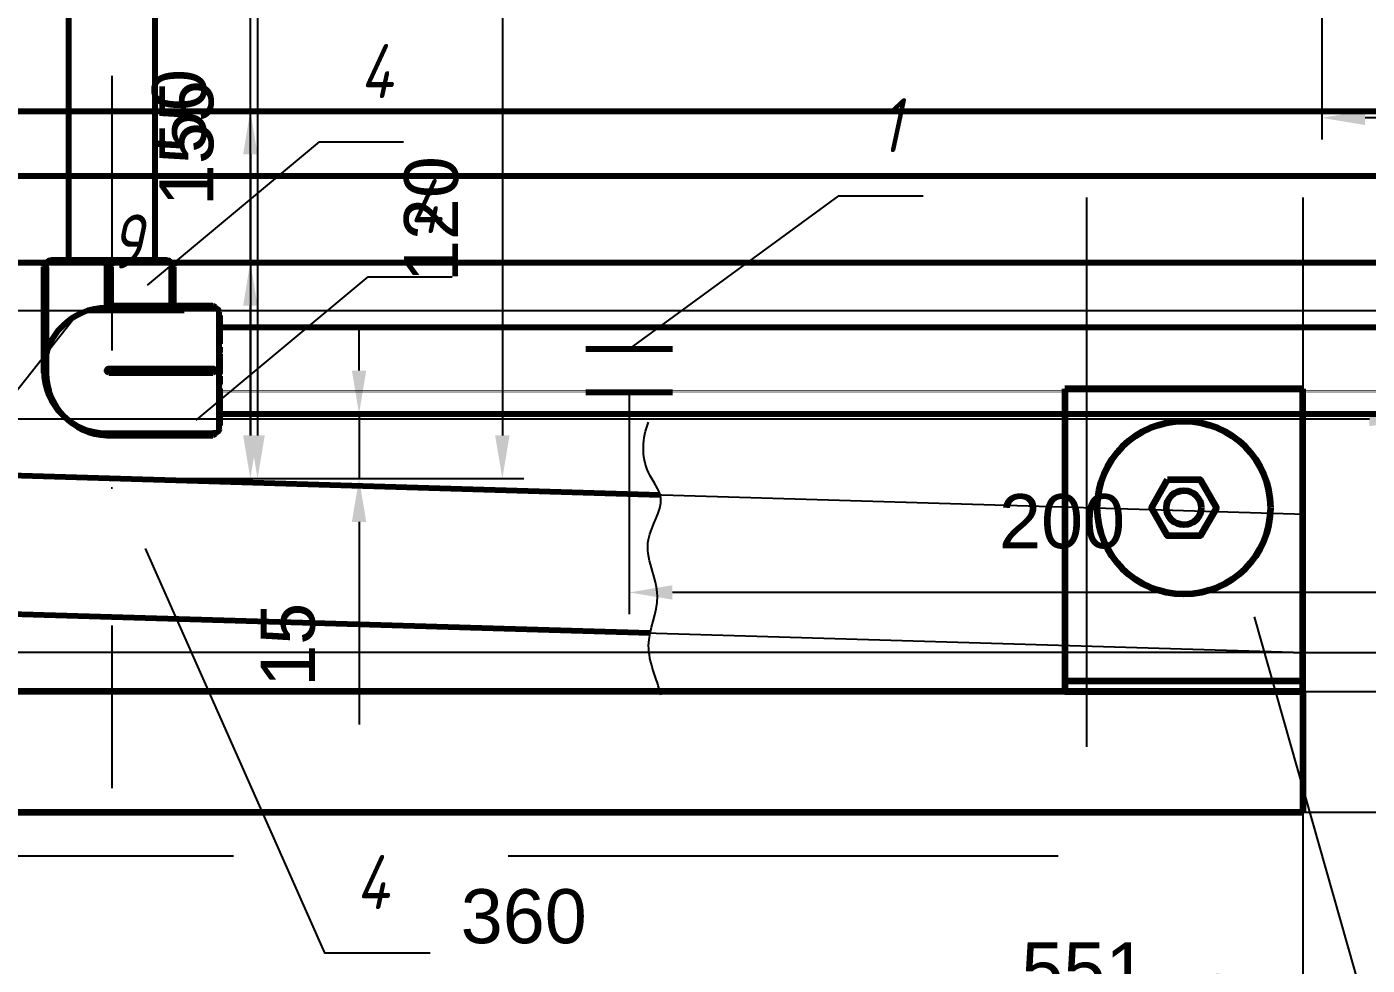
# Model space of a CAD drawing. Header units: millimetres. Extents: x -92220 to 11040, y -5929 to 27498.
# Drawn here: x 8559 to 8868.7, y 146 to 363 of the extents above; entities that cross this region are included whole.
import ezdxf

# ---------------------------------------------------------------- set-up
doc = ezdxf.new("R2010")
doc.units = ezdxf.units.MM
doc.linetypes.add('DASHDOT', pattern=[25.4, 12.7, -6.35, 0, -6.35])
doc.linetypes.add('DASHED', pattern=[19.05, 12.7, -6.35])
for name, color, linetype in [('01 Черновое', 254, 'Continuous'), ('13 Канализация 2', 7, 'Continuous'), ('17 Конструкции 2', 7, 'Continuous'), ('20 Вода общий', 7, 'Continuous'), ('21 Вода ветка 1', 7, 'Continuous'), ('22 Вода ветка 2', 7, 'Continuous'), ('23 Вода ветка 3', 7, 'Continuous'), ('24 Вода ветка 4', 7, 'Continuous'), ('33 Вода ветка 13', 7, 'Continuous')]:
    doc.layers.add(name, color=color, linetype=linetype)
doc.layers.add('100 noprint', color=1, linetype='Continuous', plot=False)
doc.styles.get("Standard").update_dxf_attribs({"font": 'arial.ttf'})
doc.styles.add('ГОСТ-ISOCPEUR', font='isocpeui.ttf', dxfattribs={"width": 0.8})
doc.dimstyles.new('ISO-25', dxfattribs={"dimtxt": 2.5, "dimasz": 2.5, "dimexe": 1.25, "dimexo": 0.625, "dimtad": 1, "dimtxsty": 'Standard', "dimcen": 2.5, "dimadec": 0, "dimazin": 0, "dimtfac": 1, "dimtmove": 0, "dimatfit": 3, "dimfxl": 1, "dimarcsym": 0})

# ---------------------------------------------------------------- blocks, each defined once
blk = doc.blocks.new('*D52')
at = {"layer": '21 Вода ветка 1', "color": 0, "lineweight": -2}
for p, q in [((8578.19, 413.6), (8617.33, 413.6)), ((8612.33, 403.6), (8612.33, 268.51)), ((8578.19, 258.51), (8617.33, 258.51))]:
    blk.add_line(p, q, dxfattribs=at)
at = {"layer": '21 Вода ветка 1', "color": 0}
for points in [[(8614, 403.6), (8610.66, 403.6), (8612.33, 413.6)], [(8610.66, 268.51), (8614, 268.51), (8612.33, 258.51)]]:
    blk.add_solid(points, dxfattribs=at)
at = {"layer": 'Defpoints', "color": 0}
for p in [(8578.19, 413.6), (8578.19, 258.51), (8612.33, 258.51)]:
    blk.add_point(p, dxfattribs=at)
at = {"layer": '21 Вода ветка 1', "color": 0, "insert": (8595.95, 336.06), "char_height": 12.5, "attachment_point": 5, "rotation": 90}
blk.add_mtext('155', dxfattribs=at)
blk = doc.blocks.new('*D88')
at = {"layer": '13 Канализация 2', "color": 0, "lineweight": -2}
for p, q in [((7815.57, 249.38), (7706.36, 252.65)), ((7741.08, 218.3), (7705.84, 218.3))]:
    blk.add_line(p, q, dxfattribs=at)
for start, end in [(176.26386, 177.27275), (178.28164, 180), (181.00889, 182.01778)]:
    blk.add_arc((8851.67, 218.3), 1135.83, start, end, dxfattribs=at)
at = {"layer": '13 Канализация 2', "color": 0}
for points in [[(7713.8, 272.47), (7720.46, 272.21), (7716.35, 252.36)], [(7719.35, 198.33), (7712.69, 198.27), (7715.84, 218.3)]]:
    blk.add_solid(points, dxfattribs=at)
at = {"layer": 'Defpoints', "color": 0}
for p in [(7815.57, 249.38), (7715.9, 229.65), (7741.08, 218.3), (8851.67, 218.3), (8851.67, 218.3)]:
    blk.add_point(p, dxfattribs=at)
at = {"layer": '13 Канализация 2', "color": 0, "insert": (7698.44, 239.09), "char_height": 12.5, "attachment_point": 5, "rotation": 88.9672}
blk.add_mtext('1,72%%d', dxfattribs=at)
blk = doc.blocks.new('скользящее крепление')
at = {"color": 0, "lineweight": -2}
for p, q in [((0, 0), (0, 20)), ((10, 0), (10, 20))]:
    blk.add_line(p, q, dxfattribs=at)
blk = doc.blocks.new('*D142')
at = {"layer": '22 Вода ветка 2', "color": 0, "lineweight": -2}
for p, q in [((8610.66, 343.51), (8610.66, 422.61)), ((8578.69, 343.51), (8615.66, 343.51)), ((8610.66, 333.51), (8610.66, 268.51)), ((8578.69, 258.51), (8615.66, 258.51))]:
    blk.add_line(p, q, dxfattribs=at)
at = {"layer": '22 Вода ветка 2', "color": 0}
for points in [[(8612.33, 333.51), (8609, 333.51), (8610.66, 343.51)], [(8609, 268.51), (8612.33, 268.51), (8610.66, 258.51)]]:
    blk.add_solid(points, dxfattribs=at)
at = {"layer": 'Defpoints', "color": 0}
for p in [(8578.69, 343.51), (8578.69, 258.51), (8610.66, 258.51)]:
    blk.add_point(p, dxfattribs=at)
at = {"layer": '22 Вода ветка 2', "color": 0, "insert": (8594.28, 403.6), "char_height": 12.5, "attachment_point": 5, "rotation": 90}
blk.add_mtext('85', dxfattribs=at)
blk = doc.blocks.new('*D143')
at = {"layer": '22 Вода ветка 2', "color": 0, "lineweight": -2}
for p, q in [((8038.19, 348.45), (8038.19, 292.33)), ((8898.19, 348.45), (8898.19, 292.33)), ((8888.19, 297.33), (8048.19, 297.33))]:
    blk.add_line(p, q, dxfattribs=at)
at = {"layer": '22 Вода ветка 2', "color": 0}
for points in [[(8048.19, 299), (8048.19, 295.67), (8038.19, 297.33)], [(8888.19, 295.67), (8888.19, 299), (8898.19, 297.33)]]:
    blk.add_solid(points, dxfattribs=at)
at = {"layer": 'Defpoints', "color": 0}
for p in [(8038.19, 348.45), (8898.19, 348.45), (8038.19, 297.33)]:
    blk.add_point(p, dxfattribs=at)
at = {"layer": '22 Вода ветка 2', "color": 0, "insert": (8468.19, 313.72), "char_height": 12.5, "attachment_point": 5}
blk.add_mtext('860', dxfattribs=at)
blk = doc.blocks.new('*D148')
at = {"layer": '23 Вода ветка 3', "color": 0, "lineweight": -2}
for p, q in [((9009.21, 388.51), (9009.21, 336.93)), ((8858.19, 383.45), (8858.19, 336.93)), ((8999.21, 341.93), (8868.19, 341.93))]:
    blk.add_line(p, q, dxfattribs=at)
at = {"layer": '23 Вода ветка 3', "color": 0}
for points in [[(8868.19, 343.6), (8868.19, 340.26), (8858.19, 341.93)], [(8999.21, 340.26), (8999.21, 343.6), (9009.21, 341.93)]]:
    blk.add_solid(points, dxfattribs=at)
at = {"layer": 'Defpoints', "color": 0}
for p in [(9009.21, 388.51), (8858.19, 383.45), (8858.19, 341.93)]:
    blk.add_point(p, dxfattribs=at)
at = {"layer": '23 Вода ветка 3', "color": 0, "insert": (8933.7, 358.31), "char_height": 12.5, "attachment_point": 5}
blk.add_mtext('151', dxfattribs=at)
blk = doc.blocks.new('*D149')
at = {"layer": '23 Вода ветка 3', "color": 0, "lineweight": -2}
for p, q in [((8754.19, 378.51), (8663.88, 378.51)), ((8668.88, 368.51), (8668.88, 268.51)), ((8578.19, 258.51), (8673.88, 258.51))]:
    blk.add_line(p, q, dxfattribs=at)
at = {"layer": '23 Вода ветка 3', "color": 0}
for points in [[(8670.55, 368.51), (8667.21, 368.51), (8668.88, 378.51)], [(8667.21, 268.51), (8670.55, 268.51), (8668.88, 258.51)]]:
    blk.add_solid(points, dxfattribs=at)
at = {"layer": 'Defpoints', "color": 0}
for p in [(8754.19, 378.51), (8578.19, 258.51), (8668.88, 258.51)]:
    blk.add_point(p, dxfattribs=at)
at = {"layer": '23 Вода ветка 3', "color": 0, "insert": (8652.5, 318.51), "char_height": 12.5, "attachment_point": 5, "rotation": 90}
blk.add_mtext('120', dxfattribs=at)
blk = doc.blocks.new('*D152')
at = {"layer": '24 Вода ветка 4', "color": 0, "lineweight": -2}
for p, q in [((8698.19, 278.45), (8698.19, 227.21)), ((8898.19, 278.45), (8898.19, 227.21)), ((8888.19, 232.21), (8708.19, 232.21))]:
    blk.add_line(p, q, dxfattribs=at)
at = {"layer": '24 Вода ветка 4', "color": 0}
for points in [[(8708.19, 233.88), (8708.19, 230.54), (8698.19, 232.21)], [(8888.19, 230.54), (8888.19, 233.88), (8898.19, 232.21)]]:
    blk.add_solid(points, dxfattribs=at)
at = {"layer": 'Defpoints', "color": 0}
for p in [(8698.19, 278.45), (8898.19, 278.45), (8698.19, 232.21)]:
    blk.add_point(p, dxfattribs=at)
at = {"layer": '24 Вода ветка 4', "color": 0, "insert": (8798.19, 248.59), "char_height": 12.5, "attachment_point": 5}
blk.add_mtext('200', dxfattribs=at)
blk = doc.blocks.new('*D153')
at = {"layer": '24 Вода ветка 4', "color": 0, "lineweight": -2}
for p, q in [((8635.78, 283.51), (8635.78, 293.51)), ((8604.19, 273.51), (8640.78, 273.51)), ((8635.78, 273.51), (8635.78, 258.51)), ((8578.69, 258.51), (8640.78, 258.51)), ((8635.78, 248.51), (8635.78, 201.69))]:
    blk.add_line(p, q, dxfattribs=at)
at = {"layer": '24 Вода ветка 4', "color": 0}
for points in [[(8634.11, 283.51), (8637.44, 283.51), (8635.78, 273.51)], [(8637.44, 248.51), (8634.11, 248.51), (8635.78, 258.51)]]:
    blk.add_solid(points, dxfattribs=at)
at = {"layer": 'Defpoints', "color": 0}
for p in [(8604.19, 273.51), (8578.69, 258.51), (8635.78, 258.51)]:
    blk.add_point(p, dxfattribs=at)
at = {"layer": '24 Вода ветка 4', "color": 0, "insert": (8619.4, 220.1), "char_height": 12.5, "attachment_point": 5, "rotation": 90}
blk.add_mtext('15', dxfattribs=at)
blk = doc.blocks.new('*D223')
at = {"layer": '33 Вода ветка 13', "color": 0, "lineweight": -2}
for p, q in [((8198.19, 313.45), (8198.19, 267.3)), ((8879.19, 313.45), (8879.19, 267.3)), ((8869.19, 272.3), (8208.19, 272.3))]:
    blk.add_line(p, q, dxfattribs=at)
at = {"layer": '33 Вода ветка 13', "color": 0}
for points in [[(8208.19, 273.97), (8208.19, 270.64), (8198.19, 272.3)], [(8869.19, 270.64), (8869.19, 273.97), (8879.19, 272.3)]]:
    blk.add_solid(points, dxfattribs=at)
at = {"layer": 'Defpoints', "color": 0}
for p in [(8198.19, 313.45), (8879.19, 313.45), (8198.19, 272.3)]:
    blk.add_point(p, dxfattribs=at)
at = {"layer": '33 Вода ветка 13', "color": 0, "insert": (8538.69, 288.69), "char_height": 12.5, "attachment_point": 5}
blk.add_mtext('681', dxfattribs=at)
blk = doc.blocks.new('*D224')
at = {"layer": '33 Вода ветка 13', "color": 0, "lineweight": -2}
for p, q in [((8610.66, 308.51), (8610.66, 362.45)), ((8578.69, 308.51), (8615.66, 308.51)), ((8610.66, 268.51), (8610.66, 298.51)), ((8578.69, 258.51), (8615.66, 258.51))]:
    blk.add_line(p, q, dxfattribs=at)
at = {"layer": '33 Вода ветка 13', "color": 0}
for points in [[(8612.33, 298.51), (8609, 298.51), (8610.66, 308.51)], [(8609, 268.51), (8612.33, 268.51), (8610.66, 258.51)]]:
    blk.add_solid(points, dxfattribs=at)
at = {"layer": 'Defpoints', "color": 0}
for p in [(8578.69, 308.51), (8610.66, 308.51), (8578.69, 258.51)]:
    blk.add_point(p, dxfattribs=at)
at = {"layer": '33 Вода ветка 13', "color": 0, "insert": (8594.28, 343.51), "char_height": 12.5, "attachment_point": 5, "rotation": 90}
blk.add_mtext('50', dxfattribs=at)
blk = doc.blocks.new('*D255')
at = {"layer": '23 Вода ветка 3', "color": 0, "lineweight": -2}
for p, q in [((8487.16, 812.6), (8433.47, 812.6)), ((8438.47, 802.6), (8438.47, 10)), ((8832.6, 0), (8433.47, 0))]:
    blk.add_line(p, q, dxfattribs=at)
at = {"layer": '23 Вода ветка 3', "color": 0}
for points in [[(8440.14, 802.6), (8436.8, 802.6), (8438.47, 812.6)], [(8436.8, 10), (8440.14, 10), (8438.47, 0)]]:
    blk.add_solid(points, dxfattribs=at)
at = {"layer": 'Defpoints', "color": 0}
for p in [(8487.16, 812.6), (8438.47, 0), (8832.6, 0)]:
    blk.add_point(p, dxfattribs=at)
at = {"layer": '23 Вода ветка 3', "color": 0, "insert": (8422, 406.3), "char_height": 12.5, "attachment_point": 5, "rotation": 90}
blk.add_mtext('813*', dxfattribs=at)
blk = doc.blocks.new('*D259')
at = {"layer": '24 Вода ветка 4', "color": 0, "lineweight": -2}
for p, q in [((8487.16, 812.6), (8433.47, 812.6)), ((8438.47, 802.6), (8438.47, 10)), ((8832.6, 0), (8433.47, 0))]:
    blk.add_line(p, q, dxfattribs=at)
at = {"layer": '24 Вода ветка 4', "color": 0}
for points in [[(8440.14, 802.6), (8436.8, 802.6), (8438.47, 812.6)], [(8436.8, 10), (8440.14, 10), (8438.47, 0)]]:
    blk.add_solid(points, dxfattribs=at)
at = {"layer": 'Defpoints', "color": 0}
for p in [(8487.16, 812.6), (8438.47, 0), (8832.6, 0)]:
    blk.add_point(p, dxfattribs=at)
at = {"layer": '24 Вода ветка 4', "color": 0, "insert": (8422, 406.3), "char_height": 12.5, "attachment_point": 5, "rotation": 90}
blk.add_mtext('813*', dxfattribs=at)
blk = doc.blocks.new('*D351')
at = {"layer": '17 Конструкции 2', "color": 0, "lineweight": -2}
for p, q in [((8916.38, 463.51), (8916.38, 483.51)), ((8853.83, 443.51), (8926.38, 443.51)), ((8916.38, 443.51), (8916.38, 433.51)), ((8853.83, 433.51), (8926.38, 433.51)), ((8916.38, 413.51), (8916.38, 356.83))]:
    blk.add_line(p, q, dxfattribs=at)
at = {"layer": '17 Конструкции 2', "color": 0}
for points in [[(8913.05, 463.51), (8919.71, 463.51), (8916.38, 443.51)], [(8919.71, 413.51), (8913.05, 413.51), (8916.38, 433.51)]]:
    blk.add_solid(points, dxfattribs=at)
at = {"layer": 'Defpoints', "color": 0}
for p in [(8853.83, 443.51), (8853.83, 433.51), (8916.38, 433.51)]:
    blk.add_point(p, dxfattribs=at)
at = {"layer": '17 Конструкции 2', "color": 0, "insert": (8900, 375.17), "char_height": 12.5, "attachment_point": 5, "rotation": 90}
blk.add_mtext('10', dxfattribs=at)
blk = doc.blocks.new('*D352')
at = {"layer": '17 Конструкции 2', "color": 0, "lineweight": -2}
for p, q in [((8914.48, 238.3), (8914.48, 258.3)), ((8851.67, 218.3), (8924.48, 218.3)), ((8914.48, 218.3), (8914.48, 209.3)), ((8851.67, 209.3), (8924.48, 209.3)), ((8914.48, 189.3), (8914.48, 141.08))]:
    blk.add_line(p, q, dxfattribs=at)
at = {"layer": '17 Конструкции 2', "color": 0}
for points in [[(8911.14, 238.3), (8917.81, 238.3), (8914.48, 218.3)], [(8917.81, 189.3), (8911.14, 189.3), (8914.48, 209.3)]]:
    blk.add_solid(points, dxfattribs=at)
at = {"layer": 'Defpoints', "color": 0}
for p in [(8851.67, 218.3), (8851.67, 209.3), (8914.48, 209.3)]:
    blk.add_point(p, dxfattribs=at)
at = {"layer": '17 Конструкции 2', "color": 0, "insert": (8898.1, 155.19), "char_height": 12.5, "attachment_point": 5, "rotation": 90}
blk.add_mtext('9', dxfattribs=at)
blk = doc.blocks.new('*D356')
at = {"layer": '17 Конструкции 2', "color": 0, "lineweight": -2}
for p, q in [((8493.83, 209.3), (8493.83, 130.87)), ((8853.83, 209.3), (8853.83, 130.87)), ((8833.83, 140.87), (8513.83, 140.87))]:
    blk.add_line(p, q, dxfattribs=at)
at = {"layer": '17 Конструкции 2', "color": 0}
for points in [[(8513.83, 144.2), (8513.83, 137.54), (8493.83, 140.87)], [(8833.83, 137.54), (8833.83, 144.2), (8853.83, 140.87)]]:
    blk.add_solid(points, dxfattribs=at)
at = {"layer": 'Defpoints', "color": 0}
for p in [(8493.83, 209.3), (8853.83, 209.3), (8493.83, 140.87)]:
    blk.add_point(p, dxfattribs=at)
at = {"layer": '17 Конструкции 2', "color": 0, "insert": (8673.83, 157.26), "char_height": 12.5, "attachment_point": 5}
blk.add_mtext('360', dxfattribs=at)
blk = doc.blocks.new('*D368')
at = {"layer": '13 Канализация 2', "color": 0, "lineweight": -2}
for p, q in [((8527.86, 233.83), (8527.86, 118.58)), ((9078.83, 233.83), (9078.83, 118.58)), ((8547.86, 128.58), (9058.83, 128.58))]:
    blk.add_line(p, q, dxfattribs=at)
at = {"layer": '13 Канализация 2', "color": 0}
for points in [[(8547.86, 131.91), (8547.86, 125.25), (8527.86, 128.58)], [(9058.83, 125.25), (9058.83, 131.91), (9078.83, 128.58)]]:
    blk.add_solid(points, dxfattribs=at)
at = {"layer": 'Defpoints', "color": 0}
for p in [(8527.86, 233.83), (9078.83, 233.83), (9078.83, 128.58)]:
    blk.add_point(p, dxfattribs=at)
at = {"layer": '13 Канализация 2', "color": 0, "insert": (8803.35, 144.96), "char_height": 12.5, "attachment_point": 5}
blk.add_mtext('551', dxfattribs=at)
blk = doc.blocks.new('*D374')
at = {"layer": '17 Конструкции 2', "color": 0, "lineweight": -2}
for p, q in [((8853.83, 443.51), (8973.61, 443.51)), ((8963.61, 423.51), (8963.61, 229.3)), ((8853.83, 209.3), (8973.61, 209.3))]:
    blk.add_line(p, q, dxfattribs=at)
at = {"layer": '17 Конструкции 2', "color": 0}
for points in [[(8966.94, 423.51), (8960.28, 423.51), (8963.61, 443.51)], [(8960.28, 229.3), (8966.94, 229.3), (8963.61, 209.3)]]:
    blk.add_solid(points, dxfattribs=at)
at = {"layer": 'Defpoints', "color": 0}
for p in [(8853.83, 443.51), (8853.83, 209.3), (8963.61, 209.3)]:
    blk.add_point(p, dxfattribs=at)
at = {"layer": '17 Конструкции 2', "color": 0, "insert": (8947.22, 326.4), "char_height": 12.5, "attachment_point": 5, "rotation": 90}
blk.add_mtext('234', dxfattribs=at)

msp = doc.modelspace()

# ---------------------------------------------------------------- linework, layer by layer
at = {"layer": '01 Черновое', "linetype": 'DASHED', "ltscale": 10}
for p, q in [((8803.83, 2800), (8803.83, 0)), ((8853.83, 2800), (8853.83, 0))]:
    msp.add_line(p, q, dxfattribs=at)
at = {"layer": '100 noprint', "color": 2, "linetype": 'DASHED', "ltscale": 10}
msp.add_line((11013.49, 181.3), (-12184.07, 181.3), dxfattribs=at)
at = {"layer": '13 Канализация 2', "lineweight": 80}
for p, q in [((8705.35, 254.7), (7816.68, 281.36)), ((8703.04, 222.75), (7815.57, 249.38))]:
    msp.add_line(p, q, dxfattribs=at)
at = {"layer": '13 Канализация 2'}
msp.add_line((8851.67, 218.3), (7741.08, 218.3), dxfattribs=at)
at = {"layer": '13 Канализация 2', "flags": 128}
for points in [[(8529.54, 244.57), (8571, 297.03), (8595.41, 297.03)], [(8586.36, 242.36), (8627.82, 148.9), (8652.23, 148.9)]]:
    msp.add_lwpolyline(points, dxfattribs=at)
at = {"layer": '13 Канализация 2', "start_tangent": (-0.21304, 0.977044), "end_tangent": (0.394595, 0.918855)}
msp.add_spline([(8705.49, 208.45), (8702.68, 219.91), (8704.73, 231.31), (8702.62, 244.48), (8705.49, 254.01), (8702.68, 259.91), (8702.68, 271.57)], degree=3, dxfattribs=at)
at = {"layer": '17 Конструкции 2', "lineweight": 90}
for p, q in [((8853.83, 279.3), (8798.83, 279.3)), ((8798.83, 279.3), (8798.83, 209.3)), ((8853.83, 209.3), (8853.83, 279.3)), ((8798.83, 211.8), (8853.83, 211.8)), ((8798.83, 209.3), (8853.83, 209.3)), ((8853.83, 209.3), (8853.83, 181.3))]:
    msp.add_line(p, q, dxfattribs=at)
at = {"layer": '17 Конструкции 2', "color": 254}
for p, q in [((8854.42, 250.23), (8054.8, 274.22)), ((8851.67, 218.3), (8052.06, 242.29))]:
    msp.add_line(p, q, dxfattribs=at)
at = {"layer": '17 Конструкции 2'}
msp.add_line((8842.59, 226.59), (8879.75, 95.51), dxfattribs=at)
at = {"layer": '17 Конструкции 2', "linetype": 'DASHED', "ltscale": 10, "flags": 128}
msp.add_lwpolyline([(8853.83, 481.51), (7678.9, 481.51), (7678.9, 171.3), (8853.83, 171.3)], dxfattribs=at)
at = {"layer": '17 Конструкции 2', "lineweight": 100}
msp.add_lwpolyline([(8822.58, 258.3), (8830.08, 258.3), (8833.84, 251.8), (8830.08, 245.3), (8822.58, 245.3), (8818.82, 251.8)], close=True, dxfattribs=at)
at = {"layer": '17 Конструкции 2', "lineweight": 90}
for points in [[(8853.83, 209.3), (7688.9, 209.3)], [(8853.83, 181.3), (7688.9, 181.3)]]:
    msp.add_lwpolyline(points, dxfattribs=at)
at = {"layer": '17 Конструкции 2', "lineweight": 100}
for radius in [20, 4]:
    msp.add_circle((8826.33, 251.8), radius, dxfattribs=at)
at = {"layer": '20 Вода общий', "linetype": 'DASHDOT', "ltscale": 5}
msp.add_line((8578.69, 860.06), (8578.69, 186.94), dxfattribs=at)
at = {"layer": '20 Вода общий', "color": 254}
for p, q in [((8854.42, 250.23), (8054.8, 274.22)), ((8851.67, 218.3), (8052.06, 242.29))]:
    msp.add_line(p, q, dxfattribs=at)
at = {"layer": '22 Вода ветка 2', "color": 5, "lineweight": 80}
msp.add_line((8003.6, 343.51), (8973.71, 343.51), dxfattribs=at)
at = {"layer": '24 Вода ветка 4', "color": 5, "linetype": 'DASHED', "lineweight": 80, "ltscale": 5}
for p, q in [((8568.69, 309.01), (8568.69, 812.6)), ((8588.69, 309.01), (8588.69, 812.6))]:
    msp.add_line(p, q, dxfattribs=at)
at = {"layer": '24 Вода ветка 4', "color": 5, "lineweight": 80, "extrusion": (2.28848e-17, 1, -2.22045e-16)}
for p, q in [((8562.98, 283.01), (8562.98, 307.51)), ((8563.49, 307.51), (8563.49, 283.01)), ((8591.48, 309.01), (8564.48, 309.01)), ((8565.28, 309.01), (8565.28, 309.11)), ((8565.28, 309.11), (8567.02, 309.11)), ((8567.02, 309.01), (8567.02, 309.11)), ((8568.28, 309.11), (8569.28, 309.11)), ((8568.28, 309.01), (8568.28, 309.11)), ((8569.28, 309.01), (8569.28, 309.11)), ((8569.28, 309.11), (8569.9, 309.11)), ((8569.9, 309.11), (8571.19, 309.11)), ((8569.9, 309.01), (8569.9, 309.11)), ((8571.19, 309.11), (8571.33, 309.11)), ((8571.19, 309.01), (8571.19, 309.11)), ((8571.33, 309.01), (8571.33, 309.11)), ((8571.33, 309.11), (8571.82, 309.11)), ((8571.82, 309.01), (8571.82, 309.11)), ((8572.56, 309.11), (8572.67, 309.11)), ((8572.56, 309.01), (8572.56, 309.11)), ((8572.67, 309.11), (8572.91, 309.11)), ((8572.67, 309.01), (8572.67, 309.11)), ((8572.91, 309.01), (8572.91, 309.11)), ((8572.91, 309.11), (8573.78, 309.11)), ((8573.78, 309.01), (8573.78, 309.11)), ((8574.14, 309.11), (8574.38, 309.11)), ((8574.14, 309.01), (8574.14, 309.11)), ((8574.38, 309.11), (8574.65, 309.11)), ((8574.38, 309.01), (8574.38, 309.11)), ((8574.65, 309.01), (8574.65, 309.11)), ((8574.65, 309.11), (8575.94, 309.11)), ((8575.94, 309.11), (8575.97, 309.11)), ((8575.94, 309.01), (8575.94, 309.11)), ((8575.97, 309.11), (8576.24, 309.11)), ((8575.97, 309.01), (8575.97, 309.11)), ((8576.24, 309.11), (8576.9, 309.11)), ((8576.24, 309.01), (8576.24, 309.11)), ((8577.04, 309.01), (8577.04, 309.11)), ((8577.11, 309.11), (8577.51, 309.11)), ((8577.48, 298.51), (8577.48, 307.51)), ((8577.51, 309.11), (8577.79, 309.11)), ((8577.51, 309.01), (8577.51, 309.11)), ((8577.79, 309.01), (8577.79, 309.11)), ((8577.79, 309.11), (8578.04, 309.11)), ((8578.04, 309.11), (8578.83, 309.11)), ((8578.04, 309.01), (8578.04, 309.11)), ((8578.48, 298.51), (8578.48, 307.51)), ((8578.83, 309.01), (8578.83, 309.11)), ((8579.26, 309.11), (8579.52, 309.11)), ((8579.26, 309.01), (8579.26, 309.11)), ((8579.52, 309.11), (8579.67, 309.11)), ((8579.52, 309.01), (8579.52, 309.11)), ((8579.67, 309.11), (8580.18, 309.11)), ((8579.67, 309.01), (8579.67, 309.11)), ((8581.04, 309.01), (8581.04, 309.11)), ((8582.26, 309.01), (8582.26, 309.11)), ((8583.17, 309.01), (8583.17, 309.11)), ((8584.79, 309.11), (8585.19, 309.11)), ((8584.79, 309.01), (8584.79, 309.11)), ((8585.19, 309.01), (8585.19, 309.11)), ((8586.43, 309.01), (8586.43, 309.11)), ((8587.16, 309.11), (8587.22, 309.11)), ((8587.16, 309.01), (8587.16, 309.11)), ((8587.22, 309.11), (8587.39, 309.11)), ((8587.22, 309.01), (8587.22, 309.11)), ((8587.39, 309.01), (8587.39, 309.11)), ((8588.12, 309.11), (8588.4, 309.11)), ((8588.12, 309.01), (8588.12, 309.11)), ((8588.4, 309.11), (8588.48, 309.11)), ((8588.4, 309.01), (8588.4, 309.11)), ((8588.48, 309.11), (8588.57, 309.11)), ((8588.48, 309.01), (8588.48, 309.11)), ((8588.57, 309.11), (8588.68, 309.11)), ((8588.57, 309.01), (8588.57, 309.11)), ((8588.68, 309.01), (8588.68, 309.11)), ((8590.04, 309.11), (8590.43, 309.11)), ((8590.04, 309.01), (8590.04, 309.11)), ((8590.43, 309.11), (8590.66, 309.11)), ((8590.43, 309.01), (8590.43, 309.11)), ((8590.66, 309.11), (8590.71, 309.11)), ((8590.66, 309.01), (8590.66, 309.11)), ((8590.71, 309.01), (8590.71, 309.11)), ((8592.47, 298.51), (8592.47, 307.51)), ((8592.98, 298.51), (8592.98, 307.51)), ((8592.47, 283.01), (8592.98, 283.01))]:
    msp.add_line(p, q, dxfattribs=at)
at = {"layer": '24 Вода ветка 4', "color": 5, "lineweight": 80, "extrusion": (1, 3.83476e-17, -2.22045e-16)}
for p, q in [((8577.48, 298.51), (8601.98, 298.51)), ((8601.98, 298.01), (8577.48, 298.01)), ((8603.48, 270.01), (8603.48, 297.01)), ((8603.48, 296.21), (8603.58, 296.21)), ((8603.48, 294.47), (8603.58, 294.47)), ((8603.58, 296.21), (8603.58, 294.47)), ((8603.48, 293.22), (8603.58, 293.22)), ((8603.48, 292.21), (8603.58, 292.21)), ((8603.48, 291.59), (8603.58, 291.59)), ((8603.58, 293.22), (8603.58, 292.21)), ((8603.58, 292.21), (8603.58, 291.59)), ((8603.58, 291.59), (8603.58, 290.3)), ((8603.48, 290.3), (8603.58, 290.3)), ((8603.48, 290.17), (8603.58, 290.17)), ((8603.48, 289.67), (8603.58, 289.67)), ((8603.48, 288.94), (8603.58, 288.94)), ((8603.48, 288.82), (8603.58, 288.82)), ((8603.48, 288.58), (8603.58, 288.58)), ((8603.58, 290.3), (8603.58, 290.17)), ((8603.58, 290.17), (8603.58, 289.67)), ((8603.58, 288.94), (8603.58, 288.82)), ((8603.58, 288.82), (8603.58, 288.58)), ((8603.58, 288.58), (8603.58, 287.71)), ((8603.48, 287.71), (8603.58, 287.71)), ((8603.48, 287.35), (8603.58, 287.35)), ((8603.48, 287.11), (8603.58, 287.11)), ((8603.48, 286.84), (8603.58, 286.84)), ((8603.48, 285.55), (8603.58, 285.55)), ((8603.48, 285.52), (8603.58, 285.52)), ((8603.48, 285.25), (8603.58, 285.25)), ((8603.58, 287.35), (8603.58, 287.11)), ((8603.58, 287.11), (8603.58, 286.84)), ((8603.58, 286.84), (8603.58, 285.55)), ((8603.58, 285.55), (8603.58, 285.52)), ((8603.58, 285.52), (8603.58, 285.25)), ((8603.58, 285.25), (8603.58, 284.59)), ((8577.98, 284.01), (8601.98, 284.01)), ((8577.98, 283.01), (8601.98, 283.01)), ((8603.48, 284.45), (8603.58, 284.45)), ((8603.48, 283.98), (8603.58, 283.98)), ((8603.48, 283.7), (8603.58, 283.7)), ((8603.48, 283.45), (8603.58, 283.45)), ((8603.48, 282.66), (8603.58, 282.66)), ((8603.48, 282.23), (8603.58, 282.23)), ((8603.48, 281.97), (8603.58, 281.97)), ((8603.48, 281.82), (8603.58, 281.82)), ((8603.58, 284.38), (8603.58, 283.98)), ((8603.58, 283.98), (8603.58, 283.7)), ((8603.58, 283.7), (8603.58, 283.45)), ((8603.58, 283.45), (8603.58, 282.66)), ((8603.58, 282.23), (8603.58, 281.97)), ((8603.58, 281.97), (8603.58, 281.82)), ((8603.58, 281.82), (8603.58, 281.32)), ((8603.48, 280.46), (8603.58, 280.46)), ((8603.48, 279.23), (8603.58, 279.23)), ((8603.48, 278.32), (8603.58, 278.32)), ((8603.48, 276.7), (8603.58, 276.7)), ((8603.48, 276.3), (8603.58, 276.3)), ((8603.58, 276.7), (8603.58, 276.3)), ((8603.48, 275.06), (8603.58, 275.06)), ((8603.48, 274.33), (8603.58, 274.33)), ((8603.48, 274.27), (8603.58, 274.27)), ((8603.48, 274.1), (8603.58, 274.1)), ((8603.48, 273.37), (8603.58, 273.37)), ((8603.48, 273.09), (8603.58, 273.09)), ((8603.48, 273.01), (8603.58, 273.01)), ((8603.48, 272.92), (8603.58, 272.92)), ((8603.48, 272.81), (8603.58, 272.81)), ((8603.58, 274.33), (8603.58, 274.27)), ((8603.58, 274.27), (8603.58, 274.1)), ((8603.58, 273.37), (8603.58, 273.09)), ((8603.58, 273.09), (8603.58, 273.01)), ((8603.58, 273.01), (8603.58, 272.92)), ((8603.58, 272.92), (8603.58, 272.81)), ((8603.48, 271.45), (8603.58, 271.45)), ((8603.48, 271.06), (8603.58, 271.06)), ((8603.48, 270.83), (8603.58, 270.83)), ((8603.48, 270.78), (8603.58, 270.78)), ((8603.58, 271.45), (8603.58, 271.06)), ((8603.58, 271.06), (8603.58, 270.83)), ((8603.58, 270.83), (8603.58, 270.78)), ((8577.48, 269.02), (8601.98, 269.02)), ((8577.48, 269.02), (8577.48, 268.51)), ((8577.48, 268.51), (8601.98, 268.51))]:
    msp.add_line(p, q, dxfattribs=at)
at = {"layer": '24 Вода ветка 4', "color": 5, "lineweight": 80}
for p, q in [((8577.48, 298.51), (8577.48, 298.01)), ((8604.19, 293.51), (8973.71, 293.51)), ((8562.98, 283.01), (8563.49, 283.01)), ((8604.19, 273.51), (8973.71, 273.51))]:
    msp.add_line(p, q, dxfattribs=at)
at = {"layer": '24 Вода ветка 4', "flags": 128}
for points in [[(8586.94, 303.27), (8626.64, 336.41), (8646.06, 336.41)], [(8698.19, 288.45), (8746.65, 323.91), (8766.07, 323.91)], [(8598.18, 272.04), (8637.88, 305.18), (8657.3, 305.18)]]:
    msp.add_lwpolyline(points, dxfattribs=at)
at = {"layer": '24 Вода ветка 4', "color": 5, "lineweight": 80, "extrusion": (-5.08144e-33, -2.22045e-16, -1)}
for centre, radius, start, end in [((-8563.48, 307.51), 0.5, 0, 90), ((-8564.48, 308.01), 1, 0, 90), ((-8577.98, 307.51), 0.5, 0, 180), ((-8591.48, 308.01), 1, 90, 180), ((-8592.48, 307.51), 0.5, 90, 180)]:
    msp.add_arc(centre, radius, start, end, dxfattribs=at)
at = {"layer": '24 Вода ветка 4', "color": 5, "lineweight": 80}
for centre, start, end in [((8577.48, 283.51), 90, 270), ((8577.98, 283.01), 180, 268.0239)]:
    msp.add_arc(centre, 14.5, start, end, dxfattribs=at)
at = {"layer": '24 Вода ветка 4', "color": 5, "lineweight": 80, "extrusion": (-2.22045e-16, -8.51487e-33, -1)}
for centre, radius, start, end in [((-8601.98, 298.01), 0.5, 90, 180), ((-8602.48, 297.01), 1, 90, 180), ((-8601.98, 283.51), 0.5, 90, 270), ((-8602.48, 270.01), 1, 180, 270), ((-8601.98, 269.01), 0.5, 180, 270)]:
    msp.add_arc(centre, radius, start, end, dxfattribs=at)
at = {"layer": '24 Вода ветка 4', "color": 5, "lineweight": 80, "extrusion": (2.22045e-16, -8.51487e-33, -1)}
msp.add_arc((-8577.98, 283.51), 0.5, 270, 90, dxfattribs=at)
at = {"layer": '24 Вода ветка 4', "color": 5, "lineweight": 80}
for points, degree, knots in [([(8563.49, 307.51), (8563.49, 307.57), (8563.49, 307.63), (8563.48, 307.75), (8563.48, 307.8), (8563.48, 307.88), (8563.48, 307.92), (8563.48, 307.97), (8563.48, 307.99), (8563.48, 308.01), (8563.48, 308.01), (8563.48, 308.01)], 3, [0.22380526, 0.22380526, 0.22380526, 0.22380526, 0.24107522, 0.24107522, 0.25834518, 0.25834518, 0.27361424, 0.27361424, 0.28601062, 0.28601062, 0.29840701, 0.29840701, 0.29840701, 0.29840701]), ([(8567.16, 309.11), (8567.31, 309.11), (8567.75, 309.11), (8568.14, 309.11), (8568.28, 309.11)], 2, [-3, -3, -3, -2, -1, -0.484947, -0.484947, -0.484947]), ([(8582.26, 309.11), (8582.26, 309.11), (8582.39, 309.11), (8582.63, 309.11)], 2, [-1.502374, -1.502374, -1.502374, -1, 0, 0, 0]), ([(8582.63, 309.11), (8582.89, 309.11), (8583.16, 309.11), (8583.17, 309.11)], 2, [-2, -2, -2, -1, -0.936655, -0.936655, -0.936655]), ([(8583.17, 309.11), (8583.17, 309.11), (8583.24, 309.11), (8583.42, 309.11)], 2, [-1.431321, -1.431321, -1.431321, -1, 0, 0, 0]), ([(8584.51, 309.11), (8584.69, 309.11), (8584.79, 309.11), (8584.79, 309.11)], 2, [-3, -3, -3, -2, -1.429003, -1.429003, -1.429003]), ([(8585.19, 309.11), (8585.19, 309.11), (8585.26, 309.11), (8585.34, 309.11)], 2, [-1.875117, -1.875117, -1.875117, -1, 0, 0, 0]), ([(8586.17, 309.11), (8586.39, 309.11), (8586.43, 309.11), (8586.43, 309.11)], 2, [-2, -2, -2, -1, -0.823469, -0.823469, -0.823469]), ([(8587.39, 309.11), (8587.55, 309.11), (8587.78, 309.11), (8587.9, 309.11)], 2, [-1.854622, -1.854622, -1.854622, -1, 0, 0, 0]), ([(8587.9, 309.11), (8588.07, 309.11), (8588.12, 309.11), (8588.12, 309.11)], 2, [-3, -3, -3, -2, -1.715556, -1.715556, -1.715556]), ([(8592.48, 308.01), (8592.48, 308.01), (8592.48, 308.01), (8592.48, 307.99), (8592.48, 307.97), (8592.47, 307.92), (8592.47, 307.88), (8592.47, 307.8), (8592.47, 307.75), (8592.47, 307.63), (8592.47, 307.57), (8592.47, 307.51)], 3, [0.44761051, 0.44761051, 0.44761051, 0.44761051, 0.4600069, 0.4600069, 0.47240329, 0.47240329, 0.48767234, 0.48767234, 0.5049423, 0.5049423, 0.52221227, 0.52221227, 0.52221227, 0.52221227]), ([(8601.98, 298.01), (8602.03, 298.01), (8602.1, 298.01), (8602.21, 298.01), (8602.26, 298.01), (8602.35, 298.01), (8602.38, 298.01), (8602.43, 298.01), (8602.45, 298.01), (8602.47, 298.01), (8602.48, 298.01), (8602.48, 298.01)], 3, [0.22380526, 0.22380526, 0.22380526, 0.22380526, 0.24107522, 0.24107522, 0.25834518, 0.25834518, 0.27361424, 0.27361424, 0.28601062, 0.28601062, 0.29840701, 0.29840701, 0.29840701, 0.29840701]), ([(8603.58, 294.33), (8603.58, 294.19), (8603.58, 293.75), (8603.58, 293.35), (8603.58, 293.22)], 2, [-3, -3, -3, -2, -1, -0.484947, -0.484947, -0.484947]), ([(8603.58, 279.23), (8603.58, 279.23), (8603.58, 279.1), (8603.58, 278.86)], 2, [-1.502374, -1.502374, -1.502374, -1, 0, 0, 0]), ([(8603.58, 278.86), (8603.58, 278.6), (8603.58, 278.33), (8603.58, 278.32)], 2, [-2, -2, -2, -1, -0.936655, -0.936655, -0.936655]), ([(8603.58, 278.32), (8603.58, 278.32), (8603.58, 278.25), (8603.58, 278.07)], 2, [-1.431321, -1.431321, -1.431321, -1, 0, 0, 0]), ([(8603.58, 276.99), (8603.58, 276.8), (8603.58, 276.7), (8603.58, 276.7)], 2, [-3, -3, -3, -2, -1.429003, -1.429003, -1.429003]), ([(8603.58, 276.3), (8603.58, 276.3), (8603.58, 276.23), (8603.58, 276.15)], 2, [-1.875117, -1.875117, -1.875117, -1, 0, 0, 0]), ([(8603.58, 275.32), (8603.58, 275.1), (8603.58, 275.06), (8603.58, 275.06)], 2, [-2, -2, -2, -1, -0.823469, -0.823469, -0.823469]), ([(8603.58, 274.1), (8603.58, 273.94), (8603.58, 273.71), (8603.58, 273.6)], 2, [-1.854622, -1.854622, -1.854622, -1, 0, 0, 0]), ([(8603.58, 273.6), (8603.58, 273.42), (8603.58, 273.37), (8603.58, 273.37)], 2, [-3, -3, -3, -2, -1.715556, -1.715556, -1.715556]), ([(8602.48, 269.01), (8602.48, 269.01), (8602.47, 269.01), (8602.45, 269.02), (8602.43, 269.02), (8602.38, 269.02), (8602.35, 269.02), (8602.26, 269.02), (8602.21, 269.02), (8602.1, 269.02), (8602.03, 269.02), (8601.98, 269.02)], 3, [0.44761051, 0.44761051, 0.44761051, 0.44761051, 0.4600069, 0.4600069, 0.47240329, 0.47240329, 0.48767234, 0.48767234, 0.5049423, 0.5049423, 0.52221227, 0.52221227, 0.52221227, 0.52221227])]:
    msp.add_open_spline(points, degree=degree, knots=knots, dxfattribs=at)
for points in [[(8567.02, 309.11), (8567.02, 309.11), (8567.16, 309.11)], [(8576.9, 309.11), (8576.98, 309.11), (8577.04, 309.11)], [(8577.04, 309.11), (8577.07, 309.11), (8577.11, 309.11)], [(8580.18, 309.11), (8580.59, 309.11), (8580.98, 309.11), (8581.02, 309.11)], [(8581.02, 309.11), (8581.04, 309.11), (8581.04, 309.11)], [(8583.42, 309.11), (8583.58, 309.11), (8583.83, 309.11), (8584.09, 309.11), (8584.37, 309.11), (8584.51, 309.11)], [(8585.34, 309.11), (8585.49, 309.11), (8585.95, 309.11), (8586.17, 309.11)], [(8586.43, 309.11), (8586.46, 309.11), (8586.49, 309.11)], [(8586.49, 309.11), (8586.66, 309.11), (8586.83, 309.11)], [(8586.83, 309.11), (8586.95, 309.11), (8587.16, 309.11)], [(8588.68, 309.11), (8588.68, 309.11), (8588.9, 309.11)], [(8588.9, 309.11), (8589.09, 309.11), (8589.37, 309.11)], [(8589.37, 309.11), (8589.65, 309.11), (8590.03, 309.11), (8590.04, 309.11)], [(8590.04, 309.11), (8590.04, 309.11), (8590.04, 309.11)], [(8603.58, 294.47), (8603.58, 294.47), (8603.58, 294.33)], [(8603.58, 284.59), (8603.58, 284.51), (8603.58, 284.45)], [(8603.58, 284.45), (8603.58, 284.42), (8603.58, 284.38)], [(8603.58, 281.32), (8603.58, 280.9), (8603.58, 280.52), (8603.58, 280.47)], [(8603.58, 280.47), (8603.58, 280.46), (8603.58, 280.46)], [(8603.58, 278.07), (8603.58, 277.92), (8603.58, 277.66), (8603.58, 277.4), (8603.58, 277.12), (8603.58, 276.99)], [(8603.58, 276.15), (8603.58, 276), (8603.58, 275.54), (8603.58, 275.32)], [(8603.58, 275.06), (8603.58, 275.03), (8603.58, 275)], [(8603.58, 275), (8603.58, 274.83), (8603.58, 274.67)], [(8603.58, 274.67), (8603.58, 274.54), (8603.58, 274.33)], [(8603.58, 272.81), (8603.58, 272.81), (8603.58, 272.59)], [(8603.58, 272.59), (8603.58, 272.4), (8603.58, 272.13)], [(8603.58, 272.13), (8603.58, 271.84), (8603.58, 271.46), (8603.58, 271.45)], [(8603.58, 271.45), (8603.58, 271.45), (8603.58, 271.45)]]:
    msp.add_open_spline(points, degree=2, dxfattribs=at)
at = {"layer": '33 Вода ветка 13', "color": 4, "lineweight": 80}
for p, q in [((8090.77, 328.51), (8913.71, 328.51)), ((8090.77, 308.51), (8913.71, 308.51))]:
    msp.add_line(p, q, dxfattribs=at)

# ---------------------------------------------------------------- block references
at = {"layer": '24 Вода ветка 4', "color": 5, "lineweight": 80, "rotation": 90}
msp.add_blockref('скользящее крепление', (8708.19, 278.45), dxfattribs=at)

# ---------------------------------------------------------------- texts
at = {"layer": '13 Канализация 2', "linetype": 'Continuous', "style": 'ГОСТ-ISOCPEUR', "width": 0.8}
for s, p in [('9', (8578.26, 307.1)), ('4', (8635.08, 158.97))]:
    msp.add_text(s, height=12.5, dxfattribs=at).set_placement(p)
at = {"layer": '24 Вода ветка 4', "linetype": 'Continuous', "style": 'ГОСТ-ISOCPEUR', "width": 0.8}
for s, p in [('4', (8635.98, 346.47)), ('1', (8755.99, 333.98)), ('4', (8647.22, 315.25))]:
    msp.add_text(s, height=12.5, dxfattribs=at).set_placement(p)

# ---------------------------------------------------------------- dimensions: what is measured, and where the dimension line sits
at = {"layer": '13 Канализация 2'}
dim = msp.add_angular_dim_2l(base=(7715.9, 229.65), line1=((8851.67, 218.3), (7815.57, 249.38)), line2=((8851.67, 218.3), (7741.08, 218.3)), dimstyle='ISO-25', override={"dimtxt": 12.5, "dimasz": 20, "dimexe": 10, "dimexo": 0, "dimgap": 10, "dimdec": 0, "dimadec": 2}, dxfattribs=at)
dim.commit()
dim.dimension.update_dxf_attribs({"geometry": '*D88', "text_midpoint": (7716.03, 238.77), "dimtype": 162})
dim = msp.add_linear_dim(base=(9078.83, 128.58), p1=(8527.86, 233.83), p2=(9078.83, 233.83), dimstyle='ISO-25', override={"dimtxt": 12.5, "dimasz": 20, "dimexe": 10, "dimexo": 0, "dimgap": 10, "dimdec": 0}, dxfattribs=at)
dim.commit()
dim.dimension.update_dxf_attribs({"geometry": '*D368', "text_midpoint": (8803.35, 144.96)})
at = {"layer": '17 Конструкции 2'}
for base, p1, p2, picture, middle in [((8916.38, 433.51), (8853.83, 443.51), (8853.83, 433.51), '*D351', (8900, 375.17)), ((8963.61, 209.3), (8853.83, 443.51), (8853.83, 209.3), '*D374', (8947.22, 326.4)), ((8914.48, 209.3), (8851.67, 218.3), (8851.67, 209.3), '*D352', (8898.1, 155.19))]:
    dim = msp.add_linear_dim(base=base, p1=p1, p2=p2, angle=90, dimstyle='ISO-25', override={"dimtxt": 12.5, "dimasz": 20, "dimexe": 10, "dimexo": 0, "dimgap": 10, "dimdec": 0}, dxfattribs=at)
    dim.commit()
    dim.dimension.update_dxf_attribs({"geometry": picture, "text_midpoint": middle})
dim = msp.add_linear_dim(base=(8493.83, 140.87), p1=(8853.83, 209.3), p2=(8493.83, 209.3), dimstyle='ISO-25', override={"dimtxt": 12.5, "dimasz": 20, "dimexe": 10, "dimexo": 0, "dimgap": 10, "dimdec": 0}, dxfattribs=at)
dim.commit()
dim.dimension.update_dxf_attribs({"geometry": '*D356', "text_midpoint": (8673.83, 157.26)})
at = {"layer": '21 Вода ветка 1'}
dim = msp.add_linear_dim(base=(8612.33, 258.51), p1=(8578.19, 413.6), p2=(8578.19, 258.51), angle=90, dimstyle='ISO-25', override={"dimtxt": 12.5, "dimasz": 10, "dimexe": 5, "dimexo": 0, "dimgap": 10, "dimdec": 0, "dimlfac": 1}, dxfattribs=at)
dim.commit()
dim.dimension.update_dxf_attribs({"geometry": '*D52', "text_midpoint": (8612.33, 336.06), "dimtype": 160})
at = {"layer": '22 Вода ветка 2'}
dim = msp.add_linear_dim(base=(8610.66, 258.51), p1=(8578.69, 343.51), p2=(8578.69, 258.51), angle=90, dimstyle='ISO-25', override={"dimtxt": 12.5, "dimasz": 10, "dimexe": 5, "dimexo": 0, "dimgap": 10, "dimdec": 0}, dxfattribs=at)
dim.commit()
dim.dimension.update_dxf_attribs({"geometry": '*D142', "text_midpoint": (8610.66, 403.6), "dimtype": 160})
dim = msp.add_linear_dim(base=(8038.19, 297.33), p1=(8898.19, 348.45), p2=(8038.19, 348.45), dimstyle='ISO-25', override={"dimtxt": 12.5, "dimasz": 10, "dimexe": 5, "dimexo": 0, "dimgap": 10, "dimdec": 0}, dxfattribs=at)
dim.commit()
dim.dimension.update_dxf_attribs({"geometry": '*D143', "text_midpoint": (8468.19, 313.72)})
at = {"layer": '23 Вода ветка 3'}
dim = msp.add_linear_dim(base=(8438.47, 0), p1=(8487.16, 812.6), p2=(8832.6, 0), angle=90, dimstyle='ISO-25', override={"dimtxt": 12.5, "dimasz": 10, "dimexe": 5, "dimexo": 0, "dimgap": 10, "dimdec": 0, "dimpost": '<>*'}, dxfattribs=at)
dim.commit()
dim.dimension.update_dxf_attribs({"geometry": '*D255', "text_midpoint": (8438.47, 406.3), "dimtype": 160})
dim = msp.add_linear_dim(base=(8858.19, 341.93), p1=(9009.21, 388.51), p2=(8858.19, 383.45), dimstyle='ISO-25', override={"dimtxt": 12.5, "dimasz": 10, "dimexe": 5, "dimexo": 0, "dimgap": 10, "dimdec": 0}, dxfattribs=at)
dim.commit()
dim.dimension.update_dxf_attribs({"geometry": '*D148', "text_midpoint": (8933.7, 358.31)})
dim = msp.add_linear_dim(base=(8668.88, 258.51), p1=(8754.19, 378.51), p2=(8578.19, 258.51), angle=90, dimstyle='ISO-25', override={"dimtxt": 12.5, "dimasz": 10, "dimexe": 5, "dimexo": 0, "dimgap": 10, "dimdec": 0}, dxfattribs=at)
dim.commit()
dim.dimension.update_dxf_attribs({"geometry": '*D149', "text_midpoint": (8652.5, 318.51)})
at = {"layer": '24 Вода ветка 4'}
dim = msp.add_linear_dim(base=(8438.47, 0), p1=(8487.16, 812.6), p2=(8832.6, 0), angle=90, dimstyle='ISO-25', override={"dimtxt": 12.5, "dimasz": 10, "dimexe": 5, "dimexo": 0, "dimgap": 10, "dimdec": 0, "dimpost": '<>*'}, dxfattribs=at)
dim.commit()
dim.dimension.update_dxf_attribs({"geometry": '*D259', "text_midpoint": (8438.47, 406.3), "dimtype": 160})
dim = msp.add_linear_dim(base=(8635.78, 258.51), p1=(8604.19, 273.51), p2=(8578.69, 258.51), angle=90, dimstyle='ISO-25', override={"dimtxt": 12.5, "dimasz": 10, "dimexe": 5, "dimexo": 0, "dimgap": 10, "dimdec": 0}, dxfattribs=at)
dim.commit()
dim.dimension.update_dxf_attribs({"geometry": '*D153', "text_midpoint": (8619.4, 220.1)})
dim = msp.add_linear_dim(base=(8698.19, 232.21), p1=(8898.19, 278.45), p2=(8698.19, 278.45), dimstyle='ISO-25', override={"dimtxt": 12.5, "dimasz": 10, "dimexe": 5, "dimexo": 0, "dimgap": 10, "dimdec": 0}, dxfattribs=at)
dim.commit()
dim.dimension.update_dxf_attribs({"geometry": '*D152', "text_midpoint": (8798.19, 248.59)})
at = {"layer": '33 Вода ветка 13'}
dim = msp.add_linear_dim(base=(8610.66, 308.51), p1=(8578.69, 258.51), p2=(8578.69, 308.51), angle=90, dimstyle='ISO-25', override={"dimtxt": 12.5, "dimasz": 10, "dimexe": 5, "dimexo": 0, "dimgap": 10, "dimdec": 0}, dxfattribs=at)
dim.commit()
dim.dimension.update_dxf_attribs({"geometry": '*D224', "text_midpoint": (8610.66, 343.51), "dimtype": 160})
dim = msp.add_linear_dim(base=(8198.19, 272.3), p1=(8879.19, 313.45), p2=(8198.19, 313.45), dimstyle='ISO-25', override={"dimtxt": 12.5, "dimasz": 10, "dimexe": 5, "dimexo": 0, "dimgap": 10, "dimdec": 0}, dxfattribs=at)
dim.commit()
dim.dimension.update_dxf_attribs({"geometry": '*D223', "text_midpoint": (8538.69, 288.69)})

doc.saveas('drawing.dxf')
